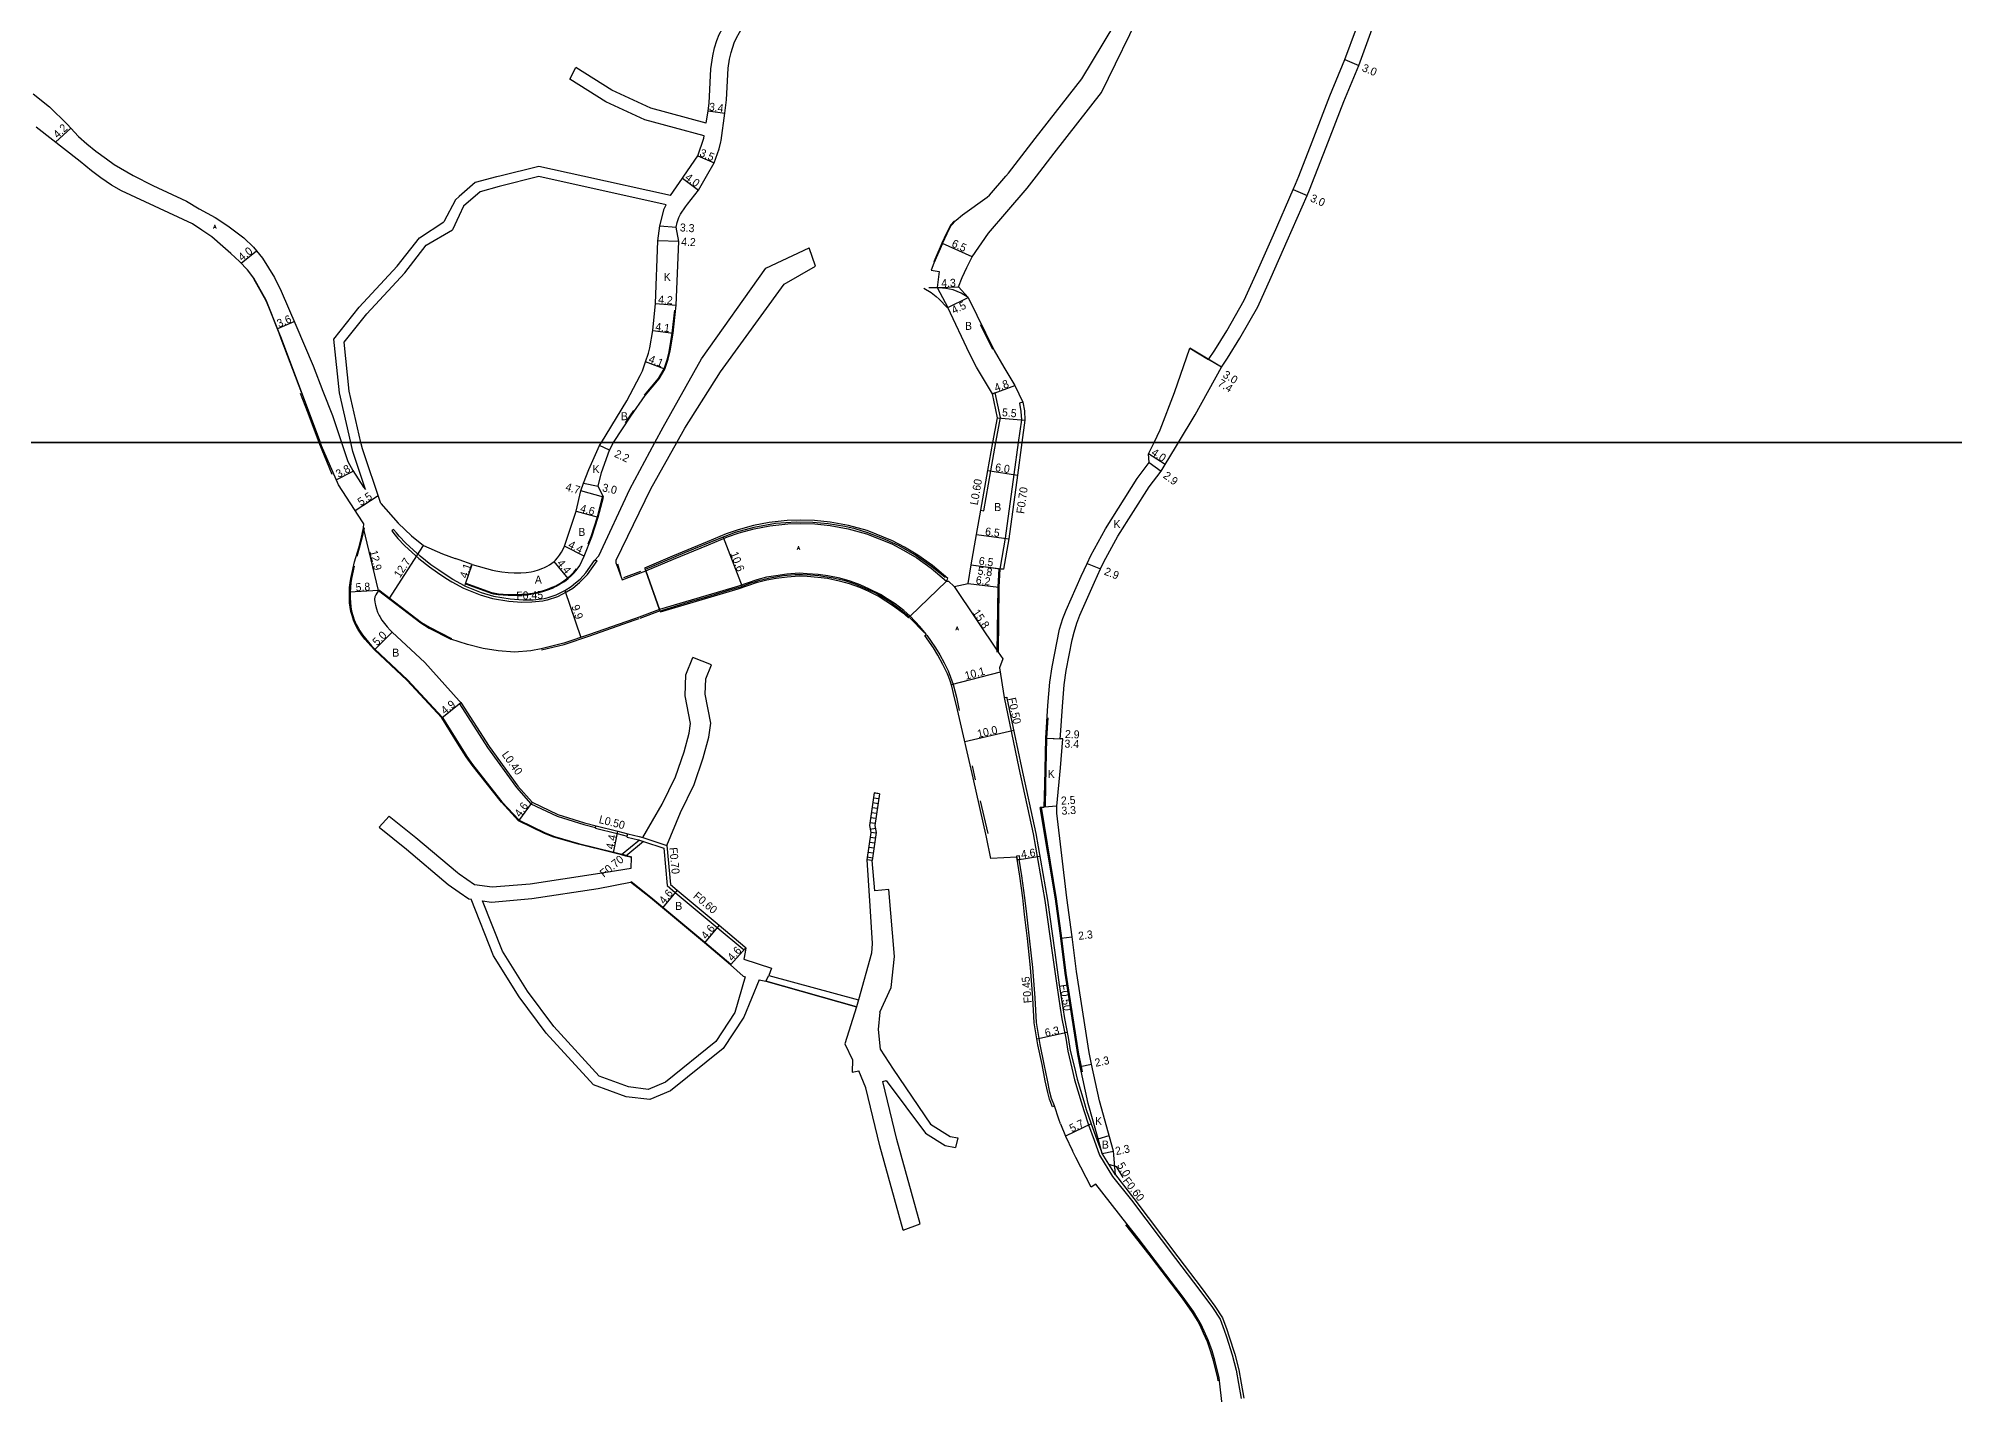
# Model space of a CAD drawing. Header units: metres. Extents: x -24000 to -20000, y -93000 to -89999.
# Drawn here: x -20766.5 to -20383.3, y -90790.5 to -90519.1 of the extents above; entities that cross this region are included whole.
import ezdxf

# ---------------------------------------------------------------- set-up
doc = ezdxf.new("R2010")
doc.units = ezdxf.units.M
doc.header["$LTSCALE"] = 2.5
for name, color, linetype in [('その他', 7, 'Continuous'), ('側溝・桝', 7, 'Continuous'), ('図郭', 7, 'Continuous'), ('幅員', 7, 'Continuous'), ('歩道・分離帯・安全施設', 7, 'Continuous'), ('舗装', 7, 'Continuous'), ('道路', 7, 'Continuous')]:
    doc.layers.add(name, color=color, linetype=linetype)
doc.styles.get("Standard").update_dxf_attribs({"font": ''})
doc.styles.add('YOKO_DECO', font='txt.shx', dxfattribs={"bigfont": 'extfont.shx'})
doc.styles.get('Standard').set_extended_font_data('@MS PGothic')

msp = doc.modelspace()

# ---------------------------------------------------------------- linework, layer by layer
at = {"layer": 'その他', "flags": 128}
for points in [[(-20599.33, -90670.11), (-20600.27, -90676.65), (-20600, -90678.03), (-20600.8, -90683.51)], [(-20598.28, -90670.26), (-20599.19, -90676.62), (-20598.92, -90678), (-20599.75, -90683.66)], [(-20598.28, -90670.29), (-20599.34, -90670.14)], [(-20598.28, -90670.26), (-20599.33, -90670.11)], [(-20598.85, -90674.25), (-20599.9, -90674.1)], [(-20598.71, -90673.26), (-20599.76, -90673.11)], [(-20598.57, -90672.27), (-20599.62, -90672.12)], [(-20598.43, -90671.28), (-20599.48, -90671.13)], [(-20599.14, -90676.23), (-20600.19, -90676.08)], [(-20599.07, -90677.21), (-20600.12, -90677.42)], [(-20598.99, -90675.24), (-20600.05, -90675.09)], [(-20598.95, -90678.19), (-20600, -90678.04)], [(-20599.52, -90682.15), (-20600.58, -90682)], [(-20599.38, -90681.16), (-20600.43, -90681.01)], [(-20599.23, -90680.17), (-20600.29, -90680.02)], [(-20599.09, -90679.18), (-20600.14, -90679.03)], [(-20599.75, -90683.66), (-20600.8, -90683.51)], [(-20599.67, -90683.14), (-20600.72, -90682.99)]]:
    msp.add_lwpolyline(points, dxfattribs=at)
at = {"layer": '側溝・桝', "flags": 128}
for points in [[(-20574.99, -90600), (-20574.07, -90595.03), (-20575.13, -90590.04), (-20575.7, -90590.26)], [(-20569.59, -90591.91), (-20570.27, -90592.13), (-20569.99, -90593.78), (-20569.9, -90595.5), (-20570.52, -90600)], [(-20577.44, -90613.65), (-20576.04, -90605.7), (-20574.99, -90600)], [(-20570.52, -90600), (-20571.4, -90606.42), (-20573.13, -90619.17), (-20574.14, -90624.94), (-20574.2, -90625.25)], [(-20578.03, -90613.55), (-20577.44, -90613.65)], [(-20681.99, -90652.04), (-20682.3, -90652.29), (-20676.66, -90661.04), (-20670.9, -90669), (-20668.02, -90672.3), (-20662.78, -90674.78), (-20657.42, -90676.46), (-20655.08, -90677.06)], [(-20655.11, -90677.15), (-20655.08, -90677.06), (-20654.98, -90676.67)], [(-20655.11, -90677.15), (-20650.74, -90678.26), (-20648.72, -90678.75)], [(-20648.76, -90678.95), (-20648.72, -90678.75), (-20648.6, -90678.27)], [(-20646.27, -90679.58), (-20649.86, -90682.51)], [(-20645.47, -90679.84), (-20649.02, -90682.73)], [(-20648.76, -90678.95), (-20646.51, -90679.5), (-20646.27, -90679.58), (-20645.47, -90679.84), (-20641.44, -90681.15)], [(-20645.62, -90679.05), (-20640.79, -90680.63)], [(-20641.44, -90681.15), (-20640.76, -90688.66)], [(-20640.76, -90688.66), (-20639.14, -90690.01), (-20630.73, -90697.05), (-20625.61, -90701.33), (-20625.41, -90701.51)], [(-20625.41, -90701.51), (-20625.01, -90701.07)]]:
    msp.add_lwpolyline(points, dxfattribs=at)
at = {"layer": '側溝・桝'}
for points in [[(-20681.25, -90628.71), (-20683.59, -90627.41), (-20684.75, -90626.69), (-20686.42, -90625.57), (-20688.03, -90624.45), (-20690.14, -90622.74), (-20691.51, -90621.56), (-20693, -90620.15), (-20694.35, -90618.73), (-20694.89, -90618.09), (-20695.45, -90617.41), (-20695.82, -90617.71), (-20695.14, -90618.54), (-20694.6, -90619.18), (-20693.25, -90620.6), (-20691.75, -90622.02), (-20690.39, -90623.2), (-20688.28, -90624.9), (-20686.66, -90626.02), (-20684.99, -90627.14), (-20683.83, -90627.86), (-20681.48, -90629.15)], [(-20681.48, -90629.15), (-20678.17, -90630.47), (-20675.71, -90631.19), (-20672.4, -90631.73), (-20669.8, -90631.93), (-20667.8, -90631.9), (-20665.62, -90631.66), (-20664.81, -90631.5), (-20664.68, -90631.45), (-20662.6, -90630.8), (-20660.85, -90629.91), (-20659.6, -90629.12), (-20658.3, -90628.04), (-20656.67, -90626.39), (-20654.76, -90623.66)], [(-20654.76, -90623.66), (-20655.27, -90623.59)], [(-20573.36, -90651.05), (-20570.39, -90665.14), (-20567.56, -90678.31), (-20565.21, -90691.62), (-20563.74, -90702.13), (-20562.84, -90708.61), (-20562.14, -90713.18), (-20561.8, -90715.33), (-20561.05, -90719.16), (-20560.64, -90721.75), (-20559.82, -90725.15), (-20559.26, -90727.52), (-20557.94, -90731.92), (-20557.42, -90733.63)], [(-20563.3, -90732.73), (-20563.86, -90731.22), (-20564.21, -90729.96), (-20564.7, -90727.59), (-20565.33, -90724.35), (-20566.18, -90720.45), (-20566.91, -90716.01), (-20567.17, -90711.09), (-20567.64, -90705.01), (-20568.26, -90699.19), (-20568.85, -90694.36), (-20569.21, -90691.07), (-20569.8, -90686.72), (-20570.33, -90683.39)], [(-20557.42, -90733.63), (-20556.48, -90736.48), (-20555.36, -90739.61)], [(-20555.36, -90739.61), (-20554.29, -90742.57), (-20551.67, -90746.83), (-20547.89, -90751.58), (-20539.08, -90763.24), (-20534.2, -90769.65), (-20531.69, -90773.07), (-20530.18, -90775.37), (-20529.35, -90777.62), (-20528.91, -90778.92), (-20527.76, -90782.52), (-20526.97, -90785.61), (-20526.46, -90788.28), (-20525.96, -90791.26)], [(-20551.11, -90746.49), (-20553.73, -90742.23)]]:
    msp.add_lwpolyline(points, dxfattribs=at)
msp.add_lwpolyline([(-20570.76, -90683.46), (-20570.2, -90683.37), (-20570.31, -90682.68), (-20570.87, -90682.77)], close=True, dxfattribs=at)
at = {"layer": '図郭'}
for points in [[(-20800, -90600), (-20000, -90600), (-20000, -90000), (-20800, -90000)], [(-20800, -91200), (-20000, -91200), (-20000, -90600), (-20800, -90600)]]:
    msp.add_lwpolyline(points, close=True, dxfattribs=at)
at = {"layer": '幅員', "flags": 128}
for points in [[(-20505.22, -90523.42), (-20502.45, -90524.57)], [(-20632.57, -90533.68), (-20629.2, -90534.1)], [(-20634.59, -90542.68), (-20631.37, -90544.05)], [(-20637.71, -90547.14), (-20634.49, -90549.5)], [(-20515.53, -90549.41), (-20512.78, -90550.6)], [(-20642.23, -90556.68), (-20638.94, -90556.91)], [(-20638.43, -90559.81), (-20642.63, -90559.67)], [(-20579.74, -90562.84), (-20585.68, -90560.2)], [(-20643.11, -90572.21), (-20638.92, -90572.54)], [(-20584.63, -90572.97), (-20580.57, -90571.02)], [(-20643.64, -90577.63), (-20639.57, -90578.14)], [(-20529.9, -90584.95), (-20536.23, -90581.12)], [(-20641.24, -90585.34), (-20645.06, -90583.84)], [(-20529.9, -90584.95), (-20532.46, -90583.39)], [(-20575.7, -90590.26), (-20571.2, -90588.59)], [(-20574.68, -90595.04), (-20569.2, -90595.53)], [(-20652.28, -90601.53), (-20654.27, -90600.59)], [(-20541.12, -90604.44), (-20544.47, -90602.26)], [(-20544.32, -90604.02), (-20541.98, -90605.73)], [(-20657.48, -90608.12), (-20654.55, -90608.76)], [(-20576.63, -90605.59), (-20570.7, -90606.51)], [(-20653.5, -90610.97), (-20658.03, -90609.7)], [(-20658.98, -90613.77), (-20654.54, -90614.95)], [(-20698.51, -90629.62), (-20701.5, -90617.07)], [(-20657.34, -90622.76), (-20661.27, -90620.77)], [(-20578.88, -90618.42), (-20572.44, -90619.28)], [(-20681.05, -90628.27), (-20679.72, -90624.39)], [(-20660.54, -90627.2), (-20663.35, -90623.82)], [(-20579.94, -90624.48), (-20573.5, -90625.35)], [(-20579.94, -90624.48), (-20574.2, -90625.25)], [(-20556.77, -90624.23), (-20554.07, -90625.3)], [(-20580.58, -90628.2), (-20574.42, -90628.93)], [(-20698.51, -90629.62), (-20704.31, -90629.95)], [(-20583.34, -90628.83), (-20574.57, -90641.97)], [(-20695.77, -90637.95), (-20699.31, -90641.48)], [(-20685.82, -90655.09), (-20681.99, -90652.04)], [(-20565.02, -90659.16), (-20561.63, -90659.3)], [(-20565.02, -90659.16), (-20562.13, -90659.28)], [(-20667.77, -90671.97), (-20670.47, -90675.7)], [(-20562.84, -90672.79), (-20566.13, -90673)], [(-20562.84, -90672.79), (-20565.33, -90672.95)], [(-20651.47, -90682.09), (-20650.62, -90677.77)], [(-20638.75, -90689.55), (-20641.71, -90693.08)], [(-20630.35, -90696.59), (-20633.3, -90700.12)], [(-20625.01, -90701.07), (-20628.11, -90704.47)], [(-20562.05, -90699.2), (-20559.77, -90698.9)], [(-20558.12, -90724.87), (-20555.88, -90724.39)], [(-20553.73, -90742.23), (-20551.48, -90741.77)], [(-20551.11, -90746.49), (-20553.73, -90742.23)], [(-20552.42, -90744.36), (-20550.96, -90744.82), (-20549.6, -90747.03)]]:
    msp.add_lwpolyline(points, dxfattribs=at)
at = {"layer": '幅員'}
for points in [[(-20763.07, -90539.93), (-20760.01, -90537.11)], [(-20725.97, -90564.15), (-20722.85, -90561.68)], [(-20586.77, -90569.02), (-20582.47, -90568.88)], [(-20718.64, -90577.23), (-20715.33, -90575.81)], [(-20706.92, -90607.5), (-20703.56, -90605.72)], [(-20698.52, -90610.67), (-20703.13, -90613.66)], [(-20696.34, -90631.27), (-20689.46, -90620.59)], [(-20629.55, -90618.96), (-20625.74, -90628.81)], [(-20661.19, -90629.59), (-20658.03, -90639.03)], [(-20574.16, -90645.93), (-20583.92, -90648.48)], [(-20571.43, -90657.65), (-20581.21, -90659.92)], [(-20566.23, -90682.82), (-20570.75, -90683.53)], [(-20560.73, -90718.03), (-20566.8, -90719.36)], [(-20555.98, -90736.31), (-20561.11, -90738.81)]]:
    msp.add_lwpolyline(points, dxfattribs=at)
at = {"layer": '歩道・分離帯・安全施設', "flags": 128}
for points in [[(-20583.25, -90555.63), (-20584.08, -90556.5), (-20584.91, -90558.14), (-20585.82, -90560.14), (-20586.16, -90560.93), (-20586.63, -90562), (-20587.44, -90563.86)], [(-20645.25, -90590.51), (-20642.49, -90587.21), (-20641.38, -90585.28), (-20640.7, -90583.29), (-20640.35, -90581.85), (-20639.72, -90578.12), (-20639.19, -90573.52)], [(-20575.6, -90581.41), (-20578.06, -90576.44)], [(-20649.06, -90596.07), (-20648.13, -90594.67), (-20647.41, -90593.63)], [(-20656.52, -90620.25), (-20655.95, -90618.82), (-20654.68, -90614.91), (-20653.65, -90610.93)], [(-20701.36, -90617.1), (-20701.73, -90618.89), (-20702.32, -90621.17), (-20702.81, -90622.8)], [(-20703.33, -90624.74), (-20703.87, -90627.23), (-20704.01, -90628.11), (-20704.11, -90629.03), (-20704.16, -90629.96), (-20704.16, -90630.28), (-20704.15, -90631.16), (-20704.1, -90632.04), (-20704.01, -90632.9), (-20703.85, -90633.76), (-20703.63, -90634.6), (-20703.32, -90635.51), (-20702.94, -90636.4), (-20702.49, -90637.25), (-20702.23, -90637.68), (-20701.7, -90638.47), (-20701.11, -90639.22), (-20700.49, -90639.95), (-20699.85, -90640.67), (-20699.2, -90641.38), (-20692.68, -90647.47), (-20685.7, -90655), (-20682.32, -90660.39)], [(-20681, -90628.13), (-20675.88, -90630.02), (-20675.47, -90630.1), (-20674.5, -90630.25), (-20673.52, -90630.35), (-20672.53, -90630.4), (-20671.55, -90630.42), (-20670.91, -90630.42), (-20669.83, -90630.38), (-20668.77, -90630.3), (-20667.71, -90630.14), (-20667.69, -90630.14), (-20666.67, -90629.93), (-20665.67, -90629.67), (-20664.69, -90629.36), (-20663.74, -90628.98), (-20663.04, -90628.65), (-20662.2, -90628.19), (-20661.39, -90627.67), (-20660.63, -90627.09), (-20660.07, -90626.6), (-20659.43, -90625.96), (-20658.85, -90625.27)], [(-20574.72, -90641.97), (-20574.57, -90628.93), (-20574.34, -90625.23)], [(-20698.42, -90629.5), (-20689.87, -90635.99), (-20688.3, -90636.98), (-20683.91, -90639.24)], [(-20564.6, -90655.09), (-20564.87, -90659.17), (-20565.08, -90668.49), (-20565.18, -90672.94)], [(-20682.32, -90660.39), (-20680.81, -90662.8), (-20679.67, -90664.4), (-20673.78, -90671.86), (-20670.38, -90675.58), (-20665.16, -90678.12), (-20663.28, -90678.83), (-20658.46, -90680.25), (-20651.44, -90681.94), (-20649.82, -90682.36), (-20649.71, -90682.39), (-20648.87, -90682.61), (-20647.79, -90682.89)], [(-20565.98, -90672.99), (-20562.93, -90691.28), (-20561.9, -90699.18), (-20560.99, -90706.16), (-20558.5, -90722.4), (-20557.98, -90724.84), (-20557.75, -90725.9)], [(-20647.97, -90687.84), (-20644, -90690.96), (-20641.61, -90692.96), (-20633.2, -90700), (-20628.02, -90704.35)]]:
    msp.add_lwpolyline(points, dxfattribs=at)
at = {"layer": '歩道・分離帯・安全施設'}
for points in [[(-20723.51, -90567.19), (-20721.01, -90571.57), (-20720.32, -90573.23), (-20718.41, -90578.08), (-20717.98, -90579.22), (-20713.87, -90590.09)], [(-20589.4, -90569.11), (-20587.97, -90570.02), (-20586.98, -90570.78), (-20586.37, -90571.32), (-20584.74, -90572.99)], [(-20714.12, -90590.11), (-20712.75, -90593.75), (-20710.42, -90599.93), (-20710.39, -90600)], [(-20710.39, -90600), (-20707.83, -90606.35)], [(-20585.12, -90627.02), (-20587.81, -90624.86), (-20591.19, -90622.48), (-20594.36, -90620.71), (-20597.16, -90619.42), (-20600.63, -90618.09), (-20603.12, -90617.27), (-20605.2, -90616.79), (-20608.54, -90616.29), (-20611.64, -90616), (-20614.92, -90615.93), (-20619.07, -90616.18), (-20623.42, -90617.01), (-20627.13, -90617.99), (-20630.4, -90619.3), (-20637.31, -90622.06), (-20645.14, -90625.4)], [(-20650.03, -90626.48), (-20650.59, -90624.38)], [(-20646.1, -90625.83), (-20649.5, -90627.1)], [(-20592.38, -90634.97), (-20594.07, -90633.46), (-20596.2, -90631.88), (-20599.17, -90630.06), (-20603.03, -90628.41), (-20604.13, -90628.04), (-20605.15, -90627.71), (-20606.32, -90627.39), (-20607.57, -90627.12), (-20610.39, -90626.68), (-20612.1, -90626.57), (-20613.7, -90626.49), (-20615.19, -90626.51), (-20617.49, -90626.68), (-20620.19, -90627.12), (-20622.75, -90627.75), (-20624.2, -90628.21), (-20626.17, -90628.97), (-20628.05, -90629.49), (-20632.87, -90630.94), (-20636.37, -90631.95), (-20641.95, -90633.65)], [(-20665.89, -90641.51), (-20661.36, -90640.4), (-20656.2, -90638.68), (-20647.37, -90635.57), (-20646.34, -90635.2)], [(-20646.12, -90635.14), (-20642.07, -90633.6)], [(-20592.22, -90635.09), (-20589.3, -90638.06)], [(-20588.84, -90638.57), (-20587.95, -90639.82), (-20587.11, -90641.07), (-20586.21, -90642.48), (-20585.33, -90644.1), (-20584.57, -90645.67), (-20584.07, -90646.92), (-20583.57, -90648.4), (-20582.9, -90650.98), (-20582.32, -90653.62)], [(-20579.76, -90664.72), (-20579.12, -90667.52)], [(-20578.16, -90671.67), (-20576.63, -90678.24)], [(-20549.07, -90756.49), (-20543.96, -90763.02), (-20537.76, -90771.18), (-20535.75, -90774.04), (-20534.64, -90775.88), (-20534.25, -90776.58), (-20533.52, -90778.15), (-20532.77, -90779.85), (-20532.07, -90781.83), (-20531.54, -90783.67), (-20530.66, -90787.18), (-20530.59, -90787.73)]]:
    msp.add_lwpolyline(points, dxfattribs=at)
at = {"layer": '舗装', "flags": 128}
for points in [[(-20580.57, -90571.02), (-20581.96, -90570.16), (-20583.52, -90569.47), (-20585.03, -90569.2), (-20586.4, -90569.09), (-20588.39, -90569.07)], [(-20643.11, -90572.21), (-20638.92, -90572.54)], [(-20652.28, -90601.53), (-20654.27, -90600.59)], [(-20657.48, -90608.12), (-20654.55, -90608.76)], [(-20554.57, -90739.28), (-20552.36, -90738.65)]]:
    msp.add_lwpolyline(points, dxfattribs=at)
at = {"layer": '舗装'}
for points in [[(-20645.03, -90625.71), (-20642.25, -90633.41)], [(-20584.9, -90627.74), (-20592.17, -90634.73)]]:
    msp.add_lwpolyline(points, dxfattribs=at)
at = {"layer": '道路', "flags": 128}
for points in [[(-20632.94, -90536.1), (-20632.57, -90533.68), (-20632.34, -90532.15), (-20632, -90525.28), (-20631.64, -90522.67), (-20631.27, -90521.04), (-20630.81, -90519.56), (-20630.34, -90518.36), (-20629.78, -90517.3), (-20627.22, -90513.5), (-20624.33, -90510.07), (-20623.38, -90508.66), (-20620.23, -90502.5), (-20615.15, -90492.65), (-20610.49, -90483.21), (-20606.07, -90473.72), (-20602.91, -90464.27), (-20601.81, -90460.76), (-20599.98, -90459.57)], [(-20632.9, -90546.72), (-20631.37, -90544.05), (-20630.34, -90541.23), (-20630, -90539.86), (-20629.97, -90539.61), (-20629.2, -90534.1), (-20628.88, -90531.45), (-20628.54, -90525.09), (-20628.26, -90523.3), (-20627.94, -90521.97), (-20627.34, -90520.06), (-20626.88, -90519.03), (-20625.65, -90516.91), (-20621.12, -90510.65), (-20620.33, -90509.4), (-20617.29, -90504), (-20611.66, -90493.1), (-20607.7, -90484.56), (-20603.18, -90474.85), (-20599.51, -90465.46), (-20598.46, -90461.76), (-20599.02, -90459.86)], [(-20572.99, -90546.72), (-20572.47, -90546.12), (-20567.17, -90539.16), (-20557.85, -90527.25), (-20549.11, -90512.8)], [(-20566.89, -90546.72), (-20563.37, -90542.1), (-20553.88, -90529.97), (-20545.41, -90512.68)], [(-20514.44, -90546.72), (-20511.78, -90539.85), (-20508.2, -90530.68), (-20505.22, -90523.42), (-20502.9, -90517.15)], [(-20511.22, -90546.72), (-20508.98, -90540.94), (-20505.42, -90531.79), (-20502.45, -90524.57), (-20499.73, -90517.22)], [(-20660.21, -90527.31), (-20659, -90524.97)], [(-20633.33, -90538.65), (-20645.24, -90535.49), (-20653.02, -90531.86), (-20660.21, -90527.31)], [(-20632.94, -90536.1), (-20644.03, -90533.15), (-20651.81, -90529.52), (-20659, -90524.97)], [(-20637.42, -90546.72), (-20634.59, -90542.68), (-20633.4, -90539.13), (-20633.33, -90538.65)], [(-20674.2, -90546.72), (-20674.9, -90546.89), (-20679.13, -90548.01), (-20682.32, -90550.82)], [(-20640.98, -90552.45), (-20666.41, -90546.82), (-20674.37, -90548.82), (-20678.17, -90549.83), (-20681.46, -90552.72), (-20682.32, -90554.57)], [(-20657.63, -90546.72), (-20666.44, -90544.77), (-20674.2, -90546.72)], [(-20640.09, -90550.59), (-20657.63, -90546.72)], [(-20651.46, -90600), (-20648.01, -90594.75), (-20645.13, -90590.6), (-20642.37, -90587.3), (-20641.24, -90585.34), (-20640.57, -90583.36), (-20640.18, -90581.74), (-20639.57, -90578.14), (-20638.92, -90572.54), (-20638.43, -90559.81), (-20638.94, -90556.91), (-20638.75, -90556), (-20638.4, -90554.99), (-20638.05, -90554.32), (-20637.1, -90552.87), (-20636.7, -90552.32), (-20634.49, -90549.5), (-20632.9, -90546.72)], [(-20640.09, -90550.59), (-20637.71, -90547.14), (-20637.42, -90546.72)], [(-20579.74, -90562.84), (-20576.51, -90558.1), (-20572.81, -90553.84), (-20568.74, -90549.15), (-20566.89, -90546.72)], [(-20543.38, -90600), (-20542.17, -90597.46), (-20539.31, -90590), (-20536.23, -90581.12), (-20532.46, -90583.39), (-20531.24, -90581.55), (-20528.85, -90577.68), (-20525.35, -90571.56), (-20522.71, -90565.67), (-20519.47, -90558.46), (-20515.53, -90549.41), (-20515.06, -90548.33), (-20514.44, -90546.72)], [(-20538.47, -90600), (-20535.12, -90594.48), (-20529.9, -90584.95), (-20529.75, -90584.72), (-20528.7, -90583.14), (-20526.22, -90579.14), (-20522.65, -90572.87), (-20519.97, -90566.9), (-20516.72, -90559.67), (-20512.78, -90550.6), (-20512.29, -90549.47), (-20511.22, -90546.72)], [(-20682.32, -90550.82), (-20683.09, -90551.49), (-20685.41, -90555.85)], [(-20682.32, -90554.57), (-20683.67, -90557.44)], [(-20653.9, -90600), (-20652.95, -90598.47), (-20648.82, -90591.68), (-20646.12, -90586.62), (-20645.71, -90585.7), (-20645.06, -90583.84), (-20644.48, -90582.13), (-20644.22, -90581.07), (-20643.64, -90577.63), (-20643.11, -90572.21), (-20642.63, -90559.67), (-20642.23, -90556.68), (-20641.35, -90553.29), (-20640.98, -90552.45)], [(-20704.03, -90600), (-20706.31, -90590.05), (-20707.41, -90579.32), (-20702.35, -90572.95), (-20694.76, -90564.75), (-20690.29, -90559.07), (-20685.41, -90555.85)], [(-20701.98, -90600), (-20704.33, -90589.73), (-20705.33, -90579.93), (-20700.83, -90574.26), (-20693.23, -90566.05), (-20688.92, -90560.56), (-20683.67, -90557.44)], [(-20621.03, -90565.13), (-20612.33, -90561.07)], [(-20611.07, -90564.74), (-20612.33, -90561.07)], [(-20643.21, -90600), (-20641.57, -90596.93), (-20633.91, -90583.27), (-20621.03, -90565.13)], [(-20617.33, -90568.3), (-20611.07, -90564.74)], [(-20638.82, -90600), (-20637.23, -90597.15), (-20630.09, -90585.84), (-20617.33, -90568.3)], [(-20575.6, -90600), (-20574.68, -90595.04), (-20575.7, -90590.26), (-20578.85, -90584.91), (-20580.31, -90582.2), (-20584.63, -90572.97)], [(-20580.57, -90571.02), (-20575.33, -90581.6), (-20573.41, -90584.91), (-20571.2, -90588.59), (-20569.59, -90591.91), (-20569.29, -90593.7), (-20569.2, -90595.53), (-20569.81, -90600)], [(-20697.99, -90612.23), (-20701.69, -90601.26), (-20701.98, -90600)], [(-20681.05, -90628.27), (-20675.92, -90630.16), (-20675.49, -90630.25), (-20674.52, -90630.4), (-20673.53, -90630.5), (-20672.54, -90630.55), (-20671.55, -90630.57), (-20670.9, -90630.57), (-20669.83, -90630.53), (-20668.75, -90630.45), (-20667.69, -90630.29), (-20667.66, -90630.29), (-20666.64, -90630.08), (-20665.63, -90629.82), (-20664.64, -90629.5), (-20663.68, -90629.12), (-20662.97, -90628.78), (-20662.12, -90628.31), (-20661.31, -90627.79), (-20660.54, -90627.2), (-20659.97, -90626.71), (-20659.32, -90626.06), (-20658.73, -90625.36), (-20658.19, -90624.62), (-20657.34, -90622.76), (-20655.81, -90618.87), (-20654.54, -90614.95), (-20653.5, -90610.97), (-20654.55, -90608.76), (-20653.87, -90606.04), (-20652.28, -90601.53), (-20651.56, -90600.15), (-20651.46, -90600)], [(-20679.72, -90624.39), (-20675.66, -90625.55), (-20674.99, -90625.67), (-20673.78, -90625.87), (-20672.56, -90626.01), (-20671.33, -90626.08), (-20671, -90626.09), (-20669.99, -90626.07), (-20668.98, -90626), (-20667.98, -90625.85), (-20667.33, -90625.72), (-20666.46, -90625.46), (-20665.61, -90625.14), (-20665.28, -90624.99), (-20664.77, -90624.75), (-20664.26, -90624.48), (-20663.79, -90624.18), (-20663.35, -90623.82), (-20663.1, -90623.57), (-20662.66, -90623.07), (-20662.27, -90622.52), (-20661.91, -90621.95), (-20661.58, -90621.36), (-20661.27, -90620.77), (-20658.98, -90613.77), (-20658.03, -90609.7), (-20657.48, -90608.12), (-20656.41, -90605.42), (-20655.11, -90602.38), (-20654.27, -90600.59), (-20653.9, -90600)], [(-20650.98, -90623.53), (-20644.01, -90609.28), (-20638.82, -90600)], [(-20584.46, -90627.72), (-20583.34, -90628.83), (-20580.58, -90628.2), (-20579.94, -90624.48), (-20578.88, -90618.42), (-20578.03, -90613.55), (-20576.63, -90605.59), (-20575.6, -90600)], [(-20569.81, -90600), (-20570.7, -90606.51), (-20572.44, -90619.28), (-20573.5, -90625.35), (-20574.2, -90625.25), (-20574.42, -90628.93), (-20574.57, -90641.97)], [(-20553.73, -90742.23), (-20554.57, -90739.28), (-20556.55, -90732.26), (-20558.12, -90724.87), (-20558.65, -90722.43), (-20561.14, -90706.18), (-20562.05, -90699.2), (-20563.08, -90691.3), (-20566.13, -90673), (-20565.33, -90672.95), (-20565.23, -90668.49), (-20565.02, -90659.16), (-20564.59, -90652.64), (-20564.22, -90647.98), (-20563.77, -90644.86), (-20562.26, -90637.32), (-20561.59, -90635.2), (-20560.93, -90633.55), (-20557.94, -90626.74), (-20556.77, -90624.23), (-20556.01, -90622.59), (-20553.09, -90617.29), (-20546.74, -90607.23), (-20544.32, -90604.02), (-20544.47, -90602.26), (-20543.38, -90600)], [(-20551.11, -90746.49), (-20551.48, -90741.77), (-20554.31, -90731.7), (-20555.88, -90724.39), (-20556.38, -90722.01), (-20558.87, -90705.83), (-20559.77, -90698.9), (-20560.79, -90691.09), (-20562.81, -90674.17), (-20562.84, -90672.79), (-20562.09, -90665.1), (-20561.63, -90659.3), (-20562.13, -90659.28), (-20562.08, -90658.57), (-20561.7, -90652.85), (-20561.36, -90648.5), (-20560.97, -90645.61), (-20559.73, -90639.46), (-20559.37, -90637.95), (-20558.83, -90636.18), (-20558.22, -90634.58), (-20555.3, -90627.94), (-20554.07, -90625.3), (-20553.42, -90623.91), (-20550.59, -90618.76), (-20544.35, -90608.88), (-20541.98, -90605.73), (-20541.12, -90604.44), (-20539.06, -90600.98), (-20538.47, -90600)], [(-20682.32, -90660.67), (-20685.82, -90655.09), (-20692.78, -90647.57), (-20699.31, -90641.48), (-20699.96, -90640.77), (-20700.61, -90640.05), (-20701.23, -90639.32), (-20701.82, -90638.55), (-20702.36, -90637.76), (-20702.62, -90637.32), (-20703.07, -90636.46), (-20703.46, -90635.56), (-20703.77, -90634.64), (-20703.99, -90633.79), (-20704.16, -90632.93), (-20704.25, -90632.05), (-20704.3, -90631.17), (-20704.31, -90630.28), (-20704.31, -90629.95), (-20704.26, -90629.02), (-20704.15, -90628.09), (-20704.02, -90627.2), (-20703.29, -90623.88), (-20702.44, -90621.05), (-20701.89, -90618.93), (-20701.5, -90617.07)], [(-20679.72, -90624.39), (-20682.32, -90623.48)], [(-20650.95, -90624.2), (-20650.98, -90623.53)], [(-20698.51, -90629.62), (-20699.04, -90630.45), (-20699.19, -90630.9), (-20699.26, -90631.36), (-20699.26, -90631.42), (-20699.24, -90631.87), (-20699.17, -90632.31), (-20699.11, -90632.55), (-20698.91, -90633.27), (-20698.65, -90633.97), (-20698.33, -90634.64), (-20698.23, -90634.82), (-20697.78, -90635.54), (-20697.27, -90636.22), (-20696.73, -90636.88), (-20696.16, -90637.52), (-20695.77, -90637.95), (-20689.24, -90644.04), (-20682.32, -90651.67)], [(-20698.51, -90629.62), (-20689.99, -90636.09), (-20688.36, -90637.12), (-20683.98, -90639.37)], [(-20645.62, -90679.05), (-20641.72, -90672.39), (-20639.07, -90666.88), (-20637.35, -90661.9), (-20636.37, -90658.18), (-20636.09, -90656.23), (-20637.14, -90650.7), (-20637.01, -90646.48), (-20635.6, -90642.99)], [(-20631.89, -90644.49), (-20635.6, -90642.99)], [(-20640.79, -90680.63), (-20638.08, -90674.04), (-20635.37, -90668.41), (-20633.52, -90663.07), (-20632.44, -90658.98), (-20632.04, -90656.13), (-20633.13, -90650.38), (-20633.04, -90647.31), (-20631.89, -90644.49)], [(-20682.32, -90651.67), (-20681.99, -90652.04), (-20676.33, -90660.82), (-20670.59, -90668.75), (-20667.77, -90671.97), (-20662.63, -90674.41), (-20657.31, -90676.08), (-20654.98, -90676.67), (-20650.62, -90677.77), (-20648.6, -90678.27), (-20646.32, -90678.83)], [(-20647.96, -90685.18), (-20647.87, -90683.02), (-20649.02, -90682.73), (-20649.86, -90682.51), (-20651.47, -90682.09), (-20658.5, -90680.39), (-20663.41, -90678.94), (-20665.29, -90678.22), (-20670.47, -90675.7), (-20673.89, -90671.95), (-20679.74, -90664.55), (-20680.93, -90662.9), (-20682.32, -90660.67)], [(-20599.33, -90670.11), (-20600.27, -90676.65), (-20600, -90678.03), (-20600.8, -90683.51)], [(-20598.28, -90670.26), (-20599.19, -90676.62), (-20598.92, -90678), (-20599.75, -90683.66)], [(-20598.28, -90670.26), (-20599.33, -90670.11)], [(-20698.35, -90676.98), (-20696.34, -90674.74)], [(-20698.35, -90676.98), (-20692.88, -90681.38), (-20684.53, -90688.41), (-20682.32, -90689.94)], [(-20696.34, -90674.74), (-20690.99, -90679.04), (-20682.7, -90686.02), (-20682.32, -90686.29)], [(-20646.32, -90678.83), (-20645.62, -90679.05)], [(-20640.79, -90680.63), (-20640.07, -90688.45)], [(-20682.32, -90686.29), (-20679.25, -90688.42), (-20675.77, -90688.93), (-20668.16, -90688.27), (-20655.11, -90686.29), (-20647.96, -90685.18)], [(-20600.8, -90683.51), (-20600.16, -90693.79), (-20599.72, -90700.26), (-20599.89, -90702.16), (-20602.46, -90711.51)], [(-20598.24, -90713.96), (-20595.97, -90709.06), (-20595.26, -90702.84), (-20596.43, -90689.46), (-20599.19, -90689.7), (-20599.75, -90683.66)], [(-20677.69, -90691.68), (-20675.86, -90691.95), (-20667.8, -90691.25), (-20654.58, -90689.24), (-20648.07, -90687.96)], [(-20628.11, -90704.47), (-20633.3, -90700.12), (-20641.71, -90693.08), (-20644.1, -90691.08), (-20648.07, -90687.96)], [(-20640.07, -90688.45), (-20638.75, -90689.55), (-20630.35, -90696.59), (-20625.22, -90700.88), (-20625.01, -90701.07)], [(-20682.32, -90689.94), (-20680.38, -90691.29), (-20679.97, -90691.35)], [(-20622.36, -90707.5), (-20625.44, -90715), (-20629.55, -90721.23), (-20640.06, -90729.69), (-20644.24, -90731.47), (-20648.98, -90730.9), (-20655.46, -90728.48), (-20664.98, -90718.14), (-20670.36, -90710.88), (-20675.51, -90702.68), (-20679.97, -90691.35)], [(-20625.15, -90706.88), (-20627.22, -90714.06), (-20631.04, -90719.87), (-20641.1, -90727.96), (-20644.53, -90729.42), (-20648.5, -90728.94), (-20654.32, -90726.77), (-20663.44, -90716.86), (-20668.71, -90709.75), (-20673.71, -90701.78), (-20677.69, -90691.68)], [(-20625.01, -90701.07), (-20625.16, -90701.94), (-20625.41, -90703.4), (-20619.89, -90705.19), (-20620.43, -90706.65)], [(-20628.11, -90704.47), (-20625.58, -90706.78), (-20625.15, -90706.88)], [(-20622.36, -90707.5), (-20621.03, -90707.8)], [(-20621.03, -90707.8), (-20602.89, -90712.9)], [(-20620.43, -90706.65), (-20602.46, -90711.51)], [(-20602.89, -90712.9), (-20605.2, -90720.31), (-20603.71, -90723.53), (-20603.78, -90725.97), (-20602.4, -90725.69)], [(-20598.24, -90713.96), (-20598.56, -90717.45), (-20598.15, -90721.37), (-20595.56, -90725.4), (-20588.07, -90736.39), (-20584.12, -90738.84), (-20582.64, -90739.11)], [(-20593.54, -90757.57), (-20598.21, -90740.71), (-20601.03, -90729.08), (-20602.4, -90725.69)], [(-20590.12, -90756.34), (-20594.79, -90739.47), (-20597.6, -90727.85), (-20596.96, -90727.65)], [(-20596.96, -90727.65), (-20589.11, -90738.2), (-20585.17, -90740.65), (-20583.06, -90741.03)], [(-20582.64, -90739.11), (-20583.06, -90741.03)], [(-20593.54, -90757.57), (-20590.12, -90756.34)]]:
    msp.add_lwpolyline(points, dxfattribs=at)
at = {"layer": '道路'}
for points in [[(-20767.52, -90530.23), (-20764.26, -90532.89), (-20760.74, -90536.31), (-20758.45, -90538.8), (-20756.8, -90540.28), (-20754.99, -90541.75), (-20752.9, -90543.28), (-20751.34, -90544.36), (-20747.55, -90546.61), (-20743.61, -90548.57), (-20736.9, -90551.75), (-20734.33, -90553.26), (-20731.14, -90554.97), (-20728.59, -90556.65), (-20725.38, -90559.07), (-20723.46, -90560.91), (-20721.71, -90563.12), (-20719.29, -90566.98), (-20717.93, -90569.71), (-20715.02, -90576.52), (-20711.56, -90584.7), (-20709.59, -90589.74), (-20707.7, -90594.63), (-20705.9, -90600)], [(-20710.1, -90600), (-20713.78, -90590.05), (-20717.89, -90579.19), (-20718.32, -90578.04), (-20720.92, -90571.53), (-20723.42, -90567.14), (-20724.71, -90565.49), (-20726.29, -90563.82), (-20727.99, -90562.21), (-20729.58, -90560.78), (-20731.81, -90558.88), (-20733.78, -90557.5), (-20735.71, -90556.25), (-20749.86, -90549.69), (-20751.9, -90548.51), (-20753.98, -90547.08), (-20755.9, -90545.64), (-20758.14, -90543.76), (-20766.92, -90536.94)], [(-20576.75, -90550.95), (-20576.28, -90550.51), (-20572.99, -90546.72)], [(-20583.95, -90556.59), (-20582.94, -90555.53), (-20581.65, -90554.47), (-20576.75, -90550.95)], [(-20585.68, -90560.2), (-20584.77, -90558.21), (-20583.95, -90556.59)], [(-20585.68, -90560.2), (-20587.4, -90564.15), (-20587.97, -90565.55), (-20586.37, -90565.79), (-20586.77, -90569.02), (-20584.63, -90572.97)], [(-20580.57, -90571.02), (-20582.47, -90568.88), (-20581.75, -90566.98), (-20580.83, -90564.99), (-20579.74, -90562.84)], [(-20701.5, -90617.07), (-20701.44, -90616.26), (-20701.68, -90615.89), (-20706.51, -90608.46), (-20709.85, -90600.66), (-20710.1, -90600)], [(-20705.9, -90600), (-20705.9, -90600.01), (-20704.59, -90603.79), (-20703.6, -90605.64), (-20701.5, -90608.92), (-20701.07, -90609.38)], [(-20701.07, -90609.38), (-20703.62, -90601.81), (-20704.03, -90600)], [(-20655.27, -90623.59), (-20654.43, -90622.68), (-20648.23, -90609.36), (-20643.21, -90600)], [(-20697.99, -90612.23), (-20694.57, -90616.13), (-20691.89, -90618.67), (-20689.46, -90620.59), (-20685.7, -90622.26), (-20683.16, -90623.19)], [(-20650.95, -90624.2), (-20649.73, -90627.45), (-20645.03, -90625.71), (-20639.45, -90623.33), (-20632.5, -90620.47), (-20628.7, -90618.9), (-20626.33, -90618.06), (-20623.33, -90617.25), (-20620.2, -90616.66), (-20616.63, -90616.28), (-20614.07, -90616.19), (-20611.23, -90616.28), (-20608.15, -90616.58), (-20604.53, -90617.25), (-20600.86, -90618.25), (-20595.84, -90620.25), (-20593.48, -90621.53), (-20590.81, -90623.09), (-20587.96, -90625.17), (-20584.9, -90627.74), (-20584.46, -90627.72)], [(-20682.32, -90623.48), (-20683.16, -90623.19)], [(-20681.25, -90628.71), (-20677.93, -90630.01), (-20675.46, -90630.74), (-20672.16, -90631.28), (-20669.55, -90631.48), (-20667.55, -90631.45), (-20665.38, -90631.21), (-20664.56, -90631.04), (-20662.94, -90630.48), (-20661.19, -90629.59), (-20659.94, -90628.8), (-20659.05, -90628.05), (-20658.16, -90627.32), (-20657.01, -90626.07), (-20655.27, -90623.59)], [(-20567.34, -90716.08), (-20567.61, -90711.11), (-20568.08, -90705.05), (-20568.7, -90699.24), (-20569.29, -90694.41), (-20569.64, -90691.12), (-20570.24, -90686.79), (-20570.84, -90682.96), (-20576.04, -90683.21), (-20576.9, -90678.94), (-20579.54, -90667.12), (-20582.71, -90653.46), (-20583.46, -90650.25), (-20583.84, -90648.77), (-20584.23, -90647.51), (-20584.69, -90646.3), (-20585.64, -90644.42), (-20586.63, -90642.56), (-20587.51, -90641.11), (-20589.23, -90638.64), (-20588.89, -90638.41), (-20590.19, -90636.8), (-20592.17, -90634.73), (-20593.39, -90633.6), (-20595.16, -90632.29), (-20596.73, -90631.25), (-20598.08, -90630.41), (-20600.25, -90629.32), (-20602.12, -90628.48), (-20604.18, -90627.77), (-20606.22, -90627.17), (-20608.59, -90626.68), (-20610.54, -90626.42), (-20612.74, -90626.26), (-20614.36, -90626.18), (-20616.84, -90626.37), (-20619.02, -90626.66), (-20620.89, -90626.98), (-20622.83, -90627.49), (-20626.71, -90628.82), (-20642.25, -90633.41), (-20646.33, -90634.93), (-20647.46, -90635.34), (-20656.28, -90638.44), (-20661.43, -90640.16), (-20665.95, -90641.27), (-20668.03, -90641.71), (-20671.29, -90641.95), (-20674.56, -90641.7), (-20677.54, -90641.23), (-20680.69, -90640.41), (-20683.98, -90639.37)], [(-20681.05, -90628.27), (-20681.25, -90628.71)], [(-20574.57, -90641.97), (-20573.63, -90643.28), (-20574.29, -90645.09), (-20573.36, -90651.05), (-20572.84, -90650.94), (-20572.8, -90651.15), (-20569.87, -90665.03), (-20567.05, -90678.21), (-20564.7, -90691.54), (-20563.22, -90702.05), (-20562.32, -90708.53), (-20561.62, -90713.1), (-20561.28, -90715.24), (-20560.53, -90719.06), (-20560.12, -90721.65), (-20559.31, -90725.03), (-20558.76, -90727.38), (-20557.43, -90731.77), (-20556.92, -90733.47)], [(-20563.71, -90732.89), (-20564.28, -90731.35), (-20564.64, -90730.07), (-20565.13, -90727.68), (-20565.76, -90724.44), (-20566.61, -90720.53), (-20567.34, -90716.08)], [(-20562.09, -90736.28), (-20562.42, -90735.4), (-20563.3, -90732.73), (-20563.71, -90732.89)], [(-20556.92, -90733.47), (-20555.98, -90736.31), (-20554.84, -90739.42)], [(-20562.09, -90736.28), (-20561.11, -90738.81), (-20559.68, -90741.69)], [(-20554.84, -90739.42), (-20553.73, -90742.23)], [(-20555.95, -90748.96), (-20559.04, -90743.02), (-20559.68, -90741.69)], [(-20551.11, -90746.49), (-20547.45, -90751.26), (-20538.65, -90762.91), (-20533.76, -90769.32), (-20531.24, -90772.76), (-20529.69, -90775.13), (-20528.84, -90777.44), (-20528.39, -90778.75), (-20527.23, -90782.37), (-20526.43, -90785.5), (-20525.92, -90788.19), (-20525.42, -90791.19)], [(-20531.05, -90805.68), (-20529.22, -90802.53), (-20528.99, -90798.98), (-20530.37, -90787.12), (-20531.25, -90783.59), (-20531.78, -90781.73), (-20532.49, -90779.74), (-20533.98, -90776.44), (-20535.5, -90773.87), (-20537.52, -90771.01), (-20539.93, -90767.82), (-20546.56, -90759.21), (-20548.83, -90756.3), (-20555.04, -90748.41), (-20555.95, -90748.96)]]:
    msp.add_lwpolyline(points, dxfattribs=at)
for points in [[(-20584.64, -90627.22), (-20587.71, -90624.64), (-20590.59, -90622.53), (-20593.29, -90620.96), (-20595.68, -90619.66), (-20600.76, -90617.64), (-20604.48, -90616.62), (-20608.14, -90615.95), (-20611.26, -90615.64), (-20614.12, -90615.56), (-20616.73, -90615.64), (-20620.33, -90616.04), (-20623.5, -90616.63), (-20626.54, -90617.45), (-20628.94, -90618.3), (-20632.75, -90619.88), (-20639.7, -90622.73), (-20645.29, -90625.12), (-20645.03, -90625.71), (-20639.45, -90623.33), (-20632.5, -90620.47), (-20628.7, -90618.9), (-20626.33, -90618.06), (-20623.33, -90617.25), (-20620.2, -90616.66), (-20616.63, -90616.28), (-20614.07, -90616.19), (-20611.23, -90616.28), (-20608.15, -90616.58), (-20604.53, -90617.25), (-20600.86, -90618.25), (-20595.84, -90620.25), (-20593.48, -90621.53), (-20590.81, -90623.09), (-20587.96, -90625.17), (-20584.9, -90627.74)], [(-20645.03, -90625.71), (-20639.45, -90623.33), (-20632.5, -90620.47), (-20628.7, -90618.9), (-20626.33, -90618.06), (-20623.33, -90617.25), (-20620.2, -90616.66), (-20616.63, -90616.28), (-20614.07, -90616.19), (-20611.23, -90616.28), (-20608.15, -90616.58), (-20604.53, -90617.25), (-20600.86, -90618.25), (-20595.84, -90620.25), (-20593.48, -90621.53), (-20590.81, -90623.09), (-20587.96, -90625.17), (-20584.9, -90627.74), (-20592.17, -90634.73), (-20593.39, -90633.6), (-20595.16, -90632.29), (-20596.73, -90631.25), (-20598.08, -90630.41), (-20600.25, -90629.32), (-20602.12, -90628.48), (-20604.18, -90627.77), (-20606.22, -90627.17), (-20608.59, -90626.68), (-20610.54, -90626.42), (-20612.74, -90626.26), (-20614.36, -90626.18), (-20616.84, -90626.37), (-20619.02, -90626.66), (-20620.89, -90626.98), (-20622.83, -90627.49), (-20626.71, -90628.82), (-20642.25, -90633.41)], [(-20642.11, -90633.89), (-20626.56, -90629.3), (-20622.69, -90627.97), (-20620.79, -90627.47), (-20618.95, -90627.15), (-20616.78, -90626.86), (-20614.35, -90626.68), (-20612.77, -90626.76), (-20610.59, -90626.92), (-20608.68, -90627.18), (-20606.34, -90627.66), (-20604.34, -90628.24), (-20602.31, -90628.95), (-20600.47, -90629.77), (-20598.32, -90630.84), (-20597, -90631.67), (-20595.45, -90632.7), (-20593.71, -90633.99), (-20592.51, -90635.1), (-20592.17, -90634.73), (-20593.39, -90633.6), (-20595.16, -90632.29), (-20596.73, -90631.25), (-20598.08, -90630.41), (-20600.25, -90629.32), (-20602.12, -90628.48), (-20604.18, -90627.77), (-20606.22, -90627.17), (-20608.59, -90626.68), (-20610.54, -90626.42), (-20612.74, -90626.26), (-20614.36, -90626.18), (-20616.84, -90626.37), (-20619.02, -90626.66), (-20620.89, -90626.98), (-20622.83, -90627.49), (-20626.71, -90628.82), (-20642.25, -90633.41)]]:
    msp.add_lwpolyline(points, close=True, dxfattribs=at)
at = {"layer": '道路', "flags": 128}
msp.add_lwpolyline([(-20602.89, -90712.9), (-20621.03, -90707.8), (-20620.43, -90706.65), (-20602.46, -90711.51)], close=True, dxfattribs=at)

# ---------------------------------------------------------------- texts
at = {"layer": '側溝・桝'}
for s, rotation, p in [('L0.60', 80.0565, (-20578.65, -90612.62)), ('F0.70', 82.2608, (-20569.35, -90614.34)), ('F0.45', 2.0729, (-20670.89, -90631.46)), ('F0.50', 282, (-20572.6, -90651.21)), ('L0.40', 305.8945, (-20673.9, -90662.46)), ('L0.50', 345.8009, (-20654.52, -90676.11)), ('F0.70', 275.2131, (-20640.31, -90681.07)), ('F0.70', 39.1966, (-20653.42, -90687.08)), ('F0.60', 320.0764, (-20635.68, -90690.98)), ('F0.45', 95, (-20567.82, -90712.1)), ('F0.50', 279, (-20562.27, -90708.52)), ('F0.60', 308, (-20549.73, -90747.74))]:
    msp.add_text(s, height=1.6, rotation=rotation, dxfattribs=at).set_placement(p)
at = {"layer": '幅員'}
for s, rotation, p in [('3.0', 337.6607, (-20501.92, -90525.65)), ('3.4', 352.8774, (-20632.46, -90533.59)), ('4.2', 43, (-20762.65, -90539.26)), ('3.5', 336.8851, (-20634.42, -90542.64)), ('4.0', 323.7402, (-20637.33, -90547.29)), ('3.0', 336.5044, (-20512.27, -90551.7)), ('3.3', 356.0049, (-20638.25, -90557.76)), ('4.2', 358.0284, (-20637.96, -90560.63)), ('6.5', 336, (-20583.99, -90560.76)), ('4.0', 38, (-20725.78, -90563.8)), ('4.2', 355.5115, (-20642.6, -90572.15)), ('4.3', 2, (-20585.91, -90568.94)), ('3.6', 23, (-20718.4, -90577.03)), ('4.5', 25.6601, (-20583.41, -90574.37)), ('4.1', 352.8199, (-20643.18, -90577.58)), ('4.1', 338.419, (-20644.6, -90583.91)), ('3.0', 328.8501, (-20529.76, -90586.87)), ('4.8', 20.3574, (-20574.98, -90589.89)), ('7.4', 328.8501, (-20530.77, -90588.57)), ('5.5', 354.8453, (-20573.83, -90594.73)), ('2.2', 334.7531, (-20651.44, -90602.81)), ('4.0', 326.9167, (-20544.08, -90602.39)), ('3.8', 28, (-20706.5, -90607.12)), ('6.0', 351.1609, (-20575.23, -90605.71)), ('4.7', 344.3403, (-20661.21, -90609.58)), ('3.0', 347.6409, (-20653.84, -90609.74)), ('2.9', 323.6304, (-20541.69, -90606.94)), ('5.5', 33, (-20702.01, -90612.76)), ('4.6', 345.1954, (-20658.28, -90613.86)), ('4.4', 333.036, (-20660.69, -90620.95)), ('6.5', 352.4206, (-20577.23, -90618.54)), ('12.9', 283.3967, (-20700.28, -90621.76)), ('12.7', 57, (-20694.19, -90627.21)), ('4.1', 71.1013, (-20680.8, -90627.3)), ('4.4', 309.7812, (-20662.89, -90624.22)), ('10.6', 291, (-20628.16, -90622.19)), ('6.5', 352.3319, (-20578.5, -90624.43)), ('5.8', 3.329, (-20703.01, -90629.78)), ('6.2', 353.2398, (-20579.08, -90628.28)), ('5.8', 352.3319, (-20578.72, -90626.4)), ('2.9', 338.3918, (-20553.49, -90626.39)), ('9.9', 288, (-20659.91, -90632.76)), ('15.8', 303.7323, (-20579.76, -90634.02)), ('5.0', 45.0347, (-20698.74, -90640.78)), ('10.1', 15, (-20580.99, -90647.48)), ('4.9', 38.4671, (-20685.22, -90654.48)), ('10.0', 13, (-20578.53, -90659.11)), ('2.9', 357.7106, (-20561.21, -90659.11)), ('3.4', 357.7106, (-20561.31, -90661.03)), ('4.6', 54.1452, (-20670.14, -90675.07)), ('2.5', 3.7248, (-20561.94, -90672.47)), ('3.3', 3.7248, (-20561.84, -90674.49)), ('4.4', 78.7676, (-20651.46, -90681.48)), ('4.6', 9, (-20569.86, -90683.23)), ('4.6', 50.0769, (-20641.33, -90692.48)), ('4.6', 50.0787, (-20632.93, -90699.51)), ('4.6', 47.5791, (-20627.71, -90703.88)), ('2.3', 7.4214, (-20558.43, -90699.53)), ('6.3', 12, (-20565.05, -90718.92)), ('2.3', 12.0638, (-20555.04, -90724.91)), ('5.7', 26, (-20559.82, -90738.04)), ('2.3', 11.6441, (-20550.96, -90742.58)), ('5.0', 301.5656, (-20550.85, -90744.61))]:
    msp.add_text(s, height=1.6, rotation=rotation, dxfattribs=at).set_placement(p)
at = {"layer": '舗装', "style": 'YOKO_DECO'}
for p in [(-20731.51, -90557.22, 535.09), (-20614.78, -90621.49, 523.7), (-20583.02, -90637.57, 520.85)]:
    msp.add_text('A', height=0.75, dxfattribs=at).set_placement(p)
at = {"layer": '舗装'}
for s, p in [('K', (-20641.43, -90567.69)), ('B', (-20581.18, -90577.47)), ('B', (-20650.01, -90595.54)), ('K', (-20655.66, -90606.13)), ('B', (-20575.33, -90613.72)), ('K', (-20551.48, -90617.12)), ('B', (-20658.51, -90618.69)), ('A', (-20667.21, -90628.24)), ('B', (-20695.72, -90642.85)), ('K', (-20564.64, -90667.11)), ('B', (-20639.12, -90693.52)), ('K', (-20555.18, -90736.55)), ('B', (-20553.81, -90741.26))]:
    msp.add_text(s, height=1.6, dxfattribs=at).set_placement(p)

doc.saveas('drawing.dxf')
